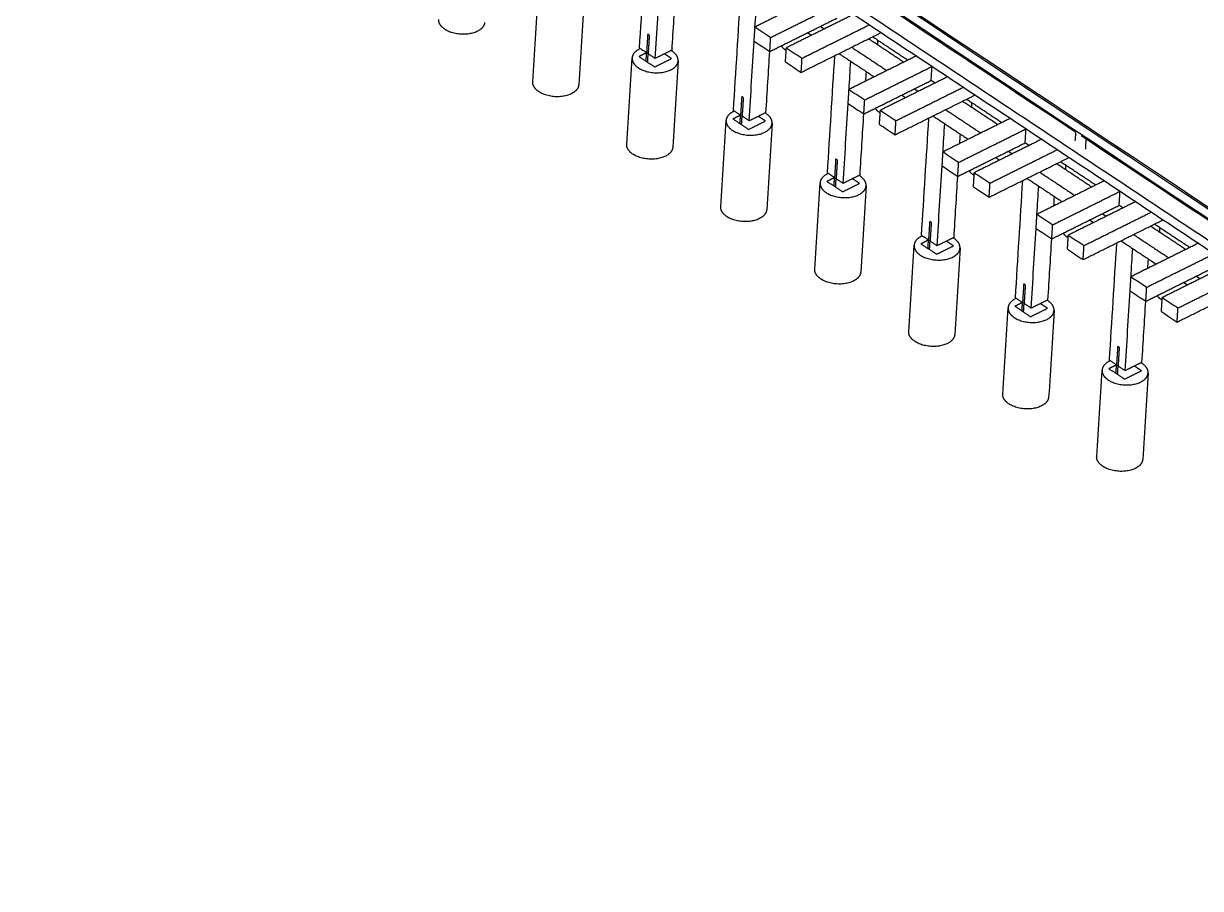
# Model space of a CAD drawing. Header units: centimetres. Extents: x 7653 to 15270, y 5751 to 14937.
# Drawn here: x 11967 to 13318, y 11639 to 12631 of the extents above; entities that cross this region are included whole.
import ezdxf

# ---------------------------------------------------------------- set-up
doc = ezdxf.new("R2010")
doc.units = ezdxf.units.CM
doc.layers.add('Make2D$Visible$Curves$base', color=7, linetype='Continuous', true_color=0x000000)
doc.layers.add('Make2D$Visible$Curves$estructura', color=7, linetype='Continuous', true_color=0x402a2a)

msp = doc.modelspace()

# ---------------------------------------------------------------- linework, layer by layer
at = {"layer": 'Make2D$Visible$Curves$base'}
for points, degree in [([(11284.5, 13738.3), (12857.5, 12694.1), (14430.5, 11650)], 2), ([(11283.9, 13727.5), (12856.9, 12683.4), (14429.9, 11639.2)], 2), ([(12674, 12602.9), (12676.8, 12647.8), (12679.6, 12692.7), (12682.4, 12737.5)], 3), ([(12691.9, 12591), (12693.9, 12621.5), (12695.8, 12652), (12697.7, 12682.5)], 3), ([(12711.3, 12600.6), (12712.7, 12623.9), (12714.2, 12647.3), (12715.6, 12670.6)], 3), ([(12551.5, 12564.1), (12553.5, 12597.1), (12555.6, 12630.1), (12557.6, 12663.2)], 3), ([(12610.4, 12659.9), (12608.3, 12626.8), (12606.3, 12593.8), (12604.2, 12560.8)], 3), ([(12781.8, 12531.3), (12784.6, 12576.2), (12787.4, 12621.1), (12790.2, 12665.9)], 3), ([(12883.8, 12665.5), (12845.2, 12646.3), (12806.5, 12627.1)], 2), ([(12806.5, 12627.1), (12807.2, 12637.8), (12807.9, 12648.6), (12808.6, 12659.4)], 3), ([(12824.5, 12615.1), (12863.2, 12634.3), (12901.8, 12653.5)], 2), ([(12823.5, 12599), (12862.2, 12618.2), (12900.8, 12637.4)], 2), ([(12919.8, 12641.6), (12881.1, 12622.4), (12842.5, 12603.2)], 2), ([(12860.5, 12591.3), (12899.1, 12610.5), (12937.8, 12629.7)], 2), ([(12683.4, 12619.1), (12682.7, 12608.3), (12682.1, 12597.6)], 2), ([(12685.2, 12617.9), (12684.6, 12618.3), (12684, 12618.7), (12683.4, 12619.1)], 3), ([(12685.2, 12617.9), (12684.5, 12607.1), (12683.9, 12596.4)], 2), ([(12805.5, 12610.9), (12806, 12619), (12806.5, 12627.1)], 2), ([(12806.5, 12627.1), (12812.5, 12623.1), (12818.5, 12619.1), (12824.5, 12615.1)], 3), ([(12823.5, 12599), (12824, 12607.1), (12824.5, 12615.1)], 2), ([(12859.5, 12575.1), (12905.4, 12597.9), (12951.2, 12620.7)], 2), ([(12867, 12620.6), (12869.2, 12619.1), (12871.5, 12617.6)], 2), ([(12881.5, 12627.8), (12883.7, 12626.3), (12886, 12624.8)], 2), ([(12941.6, 12615.9), (12961.8, 12602.5), (12982, 12589.1)], 2), ([(12691.9, 12591), (12683, 12597), (12674, 12602.9)], 2), ([(12799.8, 12519.4), (12801.7, 12549.9), (12803.6, 12580.4), (12805.5, 12610.9)], 3), ([(12805.5, 12610.9), (12811.5, 12606.9), (12817.5, 12603), (12823.5, 12599)], 3), ([(12841.5, 12587), (12842, 12595.1), (12842.5, 12603.2)], 2), ([(12842.5, 12603.2), (12848.5, 12599.2), (12854.5, 12595.2), (12860.5, 12591.3)], 3), ([(12917.4, 12603.9), (12937.7, 12590.5), (12957.9, 12577.1)], 2), ([(12977.2, 12586.7), (12957, 12600.1), (12936.8, 12613.5)], 2), ([(12947.3, 12606.5), (12947.4, 12608.3), (12947.5, 12610.1), (12947.6, 12611.9)], 3), ([(12659.3, 12492.5), (12661.4, 12525.5), (12663.4, 12558.5), (12665.5, 12591.6)], 3), ([(12682.1, 12597.6), (12677.7, 12595.4), (12673.4, 12593.2)], 2), ([(12673.4, 12593.2), (12682.4, 12587.3), (12691.3, 12581.3)], 2), ([(12681.5, 12587.9), (12681.8, 12592.7), (12682.1, 12597.6)], 2), ([(12683.3, 12586.7), (12683.6, 12591.5), (12683.9, 12596.4)], 2), ([(12691.3, 12581.3), (12701, 12586.1), (12710.7, 12590.9)], 2), ([(12711.3, 12600.6), (12701.6, 12595.8), (12691.9, 12591)], 2), ([(12710.7, 12590.9), (12706.6, 12593.6), (12702.6, 12596.3)], 2), ([(12718.3, 12588.3), (12716.2, 12555.2), (12714.1, 12522.2), (12712.1, 12489.2)], 3), ([(12819.1, 12529), (12820.6, 12552.3), (12822, 12575.7), (12823.5, 12599)], 3), ([(12859.5, 12575.1), (12860, 12583.2), (12860.5, 12591.3)], 2), ([(12889.7, 12459.7), (12892.5, 12504.6), (12895.3, 12549.5), (12898.1, 12594.3)], 3), ([(12902.9, 12596.7), (12923.2, 12583.3), (12943.4, 12569.9)], 2), ([(12991.7, 12593.9), (12953, 12574.7), (12914.4, 12555.5)], 2), ([(12914.4, 12555.5), (12915.1, 12566.2), (12915.7, 12577), (12916.4, 12587.8)], 3), ([(12841.5, 12587), (12847.5, 12583.1), (12853.5, 12579.1), (12859.5, 12575.1)], 3), ([(12932.4, 12543.5), (12971, 12562.7), (13009.7, 12581.9)], 2), ([(12933.7, 12565.1), (12933.9, 12568.7), (12934.2, 12572.2), (12934.4, 12575.8)], 3), ([(13008.7, 12565.8), (13009, 12571.2), (13009.3, 12576.6), (13009.7, 12581.9)], 3), ([(12931.4, 12527.4), (12970, 12546.6), (13008.7, 12565.8)], 2), ([(13027.6, 12570), (12989, 12550.8), (12950.4, 12531.6)], 2), ([(13013.2, 12562.8), (13010.9, 12564.3), (13008.7, 12565.8)], 2), ([(12791.3, 12547.5), (12790.6, 12536.7), (12789.9, 12526)], 2), ([(12793.1, 12546.3), (12792.5, 12546.7), (12791.9, 12547.1), (12791.3, 12547.5)], 3), ([(12913.4, 12539.3), (12913.9, 12547.4), (12914.4, 12555.5)], 2), ([(12914.4, 12555.5), (12920.4, 12551.5), (12926.4, 12547.5), (12932.4, 12543.5)], 3), ([(12967.3, 12503.5), (13013.2, 12526.3), (13059.1, 12549.1)], 2), ([(12968.3, 12519.7), (13007, 12538.9), (13045.6, 12558.1)], 2), ([(12974.8, 12549), (12977.1, 12547.5), (12979.3, 12546)], 2), ([(12989.3, 12556.2), (12991.6, 12554.7), (12993.8, 12553.2)], 2), ([(12793.1, 12546.3), (12792.4, 12535.5), (12791.7, 12524.8)], 2), ([(12907.7, 12447.8), (12909.6, 12478.3), (12911.5, 12508.8), (12913.4, 12539.3)], 3), ([(12913.4, 12539.3), (12919.4, 12535.3), (12925.4, 12531.4), (12931.4, 12527.4)], 3), ([(12931.4, 12527.4), (12931.9, 12535.5), (12932.4, 12543.5)], 2), ([(13085.1, 12515.1), (13064.8, 12528.5), (13044.6, 12541.9)], 2), ([(13049.4, 12544.3), (13069.7, 12530.9), (13089.9, 12517.5)], 2), ([(13055.1, 12534.9), (13055.3, 12536.7), (13055.4, 12538.5), (13055.5, 12540.3)], 3), ([(12789.9, 12526), (12785.6, 12523.8), (12781.2, 12521.6)], 2), ([(12781.2, 12521.6), (12790.2, 12515.7), (12799.2, 12509.7)], 2), ([(12799.8, 12519.4), (12790.8, 12525.4), (12781.8, 12531.3)], 2), ([(12789.3, 12516.3), (12789.6, 12521.1), (12789.9, 12526)], 2), ([(12791.1, 12515.1), (12791.4, 12519.9), (12791.7, 12524.8)], 2), ([(12819.1, 12529), (12809.5, 12524.2), (12799.8, 12519.4)], 2), ([(12818.5, 12519.3), (12814.5, 12522), (12810.4, 12524.7)], 2), ([(12927, 12457.4), (12928.5, 12480.7), (12929.9, 12504.1), (12931.4, 12527.4)], 3), ([(12949.3, 12515.4), (12949.9, 12523.5), (12950.4, 12531.6)], 2), ([(12950.4, 12531.6), (12956.3, 12527.6), (12962.3, 12523.6), (12968.3, 12519.7)], 3), ([(12997.6, 12388.1), (13000.4, 12433), (13003.2, 12477.9), (13006, 12522.7)], 3), ([(13010.8, 12525.1), (13031, 12511.7), (13051.2, 12498.3)], 2), ([(13099.6, 12522.3), (13060.9, 12503.1), (13022.3, 12483.9)], 2), ([(13025.3, 12532.3), (13045.5, 12518.9), (13065.7, 12505.5)], 2), ([(12767.2, 12420.9), (12769.2, 12453.9), (12771.3, 12486.9), (12773.4, 12520)], 3), ([(12799.2, 12509.7), (12808.9, 12514.5), (12818.5, 12519.3)], 2), ([(12826.1, 12516.7), (12824.1, 12483.6), (12822, 12450.6), (12819.9, 12417.6)], 3), ([(12949.3, 12515.4), (12955.3, 12511.5), (12961.3, 12507.5), (12967.3, 12503.5)], 3), ([(12967.3, 12503.5), (12967.8, 12511.6), (12968.3, 12519.7)], 2), ([(13022.3, 12483.9), (13022.9, 12494.6), (13023.6, 12505.4), (13024.3, 12516.2)], 3), ([(13040.2, 12471.9), (13078.9, 12491.1), (13117.5, 12510.3)], 2), ([(13116.5, 12494.2), (13116.9, 12499.6), (13117.2, 12505), (13117.5, 12510.3)], 3), ([(13039.2, 12455.8), (13077.9, 12475), (13116.5, 12494.2)], 2), ([(13041.6, 12493.5), (13041.8, 12497.1), (13042, 12500.6), (13042.3, 12504.2)], 3), ([(13135.5, 12498.4), (13096.9, 12479.2), (13058.2, 12460)], 2), ([(13121, 12491.2), (13118.8, 12492.7), (13116.5, 12494.2)], 2), ([(13021.3, 12467.7), (13021.8, 12475.8), (13022.3, 12483.9)], 2), ([(13022.3, 12483.9), (13028.3, 12479.9), (13034.2, 12475.9), (13040.2, 12471.9)], 3), ([(13076.2, 12448.1), (13114.8, 12467.3), (13153.5, 12486.5)], 2), ([(13097.2, 12484.6), (13099.4, 12483.1), (13101.7, 12481.6)], 2), ([(12899.1, 12475.9), (12898.5, 12465.1), (12897.8, 12454.4)], 2), ([(12900.9, 12474.7), (12900.3, 12475.1), (12899.7, 12475.5), (12899.1, 12475.9)], 3), ([(12900.9, 12474.7), (12900.3, 12463.9), (12899.6, 12453.2)], 2), ([(13015.5, 12376.2), (13017.4, 12406.7), (13019.3, 12437.2), (13021.3, 12467.7)], 3), ([(13021.3, 12467.7), (13027.2, 12463.7), (13033.2, 12459.8), (13039.2, 12455.8)], 3), ([(13039.2, 12455.8), (13039.7, 12463.9), (13040.2, 12471.9)], 2), ([(13075.2, 12431.9), (13121.1, 12454.7), (13167, 12477.5)], 2), ([(13082.7, 12477.4), (13085, 12475.9), (13087.2, 12474.4)], 2), ([(13192.9, 12443.5), (13172.7, 12456.9), (13152.5, 12470.3)], 2), ([(13157.3, 12472.7), (13177.5, 12459.3), (13197.8, 12445.9)], 2), ([(13163, 12463.3), (13163.1, 12465.1), (13163.2, 12466.9), (13163.3, 12468.7)], 3), ([(12897.8, 12454.4), (12893.4, 12452.2), (12889.1, 12450)], 2), ([(12907.7, 12447.8), (12898.7, 12453.8), (12889.7, 12459.7)], 2), ([(12897.2, 12444.7), (12897.5, 12449.5), (12897.8, 12454.4)], 2), ([(12899, 12443.5), (12899.3, 12448.3), (12899.6, 12453.2)], 2), ([(12927, 12457.4), (12917.3, 12452.6), (12907.7, 12447.8)], 2), ([(12926.4, 12447.7), (12922.3, 12450.4), (12918.3, 12453.1)], 2), ([(13034.9, 12385.8), (13036.3, 12409.1), (13037.8, 12432.5), (13039.2, 12455.8)], 3), ([(13057.2, 12443.9), (13057.7, 12451.9), (13058.2, 12460)], 2), ([(13058.2, 12460), (13064.2, 12456), (13070.2, 12452), (13076.2, 12448.1)], 3), ([(13118.7, 12453.5), (13138.9, 12440.1), (13159.1, 12426.7)], 2), ([(13133.2, 12460.7), (13153.4, 12447.3), (13173.6, 12433.9)], 2), ([(12875, 12349.3), (12877.1, 12382.3), (12879.2, 12415.3), (12881.2, 12448.4)], 3), ([(12889.1, 12450), (12898.1, 12444.1), (12907.1, 12438.1)], 2), ([(12907.1, 12438.1), (12916.7, 12442.9), (12926.4, 12447.7)], 2), ([(12934, 12445.1), (12931.9, 12412), (12929.9, 12379), (12927.8, 12346)], 3), ([(13057.2, 12443.9), (13063.2, 12439.9), (13069.2, 12435.9), (13075.2, 12431.9)], 3), ([(13075.2, 12431.9), (13075.7, 12440), (13076.2, 12448.1)], 2), ([(13105.4, 12316.5), (13108.2, 12361.4), (13111, 12406.3), (13113.8, 12451.1)], 3), ([(13207.4, 12450.7), (13168.8, 12431.5), (13130.1, 12412.3)], 2), ([(13130.1, 12412.3), (13130.8, 12423), (13131.5, 12433.8), (13132.1, 12444.6)], 3), ([(13148.1, 12400.3), (13186.8, 12419.5), (13225.4, 12438.7)], 2), ([(13149.5, 12421.9), (13149.7, 12425.5), (13149.9, 12429.1), (13150.1, 12432.6)], 3), ([(13243.4, 12426.8), (13204.7, 12407.6), (13166.1, 12388.4)], 2), ([(13224.4, 12422.6), (13224.7, 12428), (13225.1, 12433.4), (13225.4, 12438.7)], 3), ([(13129.1, 12396.1), (13129.6, 12404.2), (13130.1, 12412.3)], 2), ([(13130.1, 12412.3), (13136.1, 12408.3), (13142.1, 12404.3), (13148.1, 12400.3)], 3), ([(13147.1, 12384.2), (13185.7, 12403.4), (13224.4, 12422.6)], 2), ([(13184.1, 12376.5), (13222.7, 12395.7), (13261.4, 12414.9)], 2), ([(13205.1, 12413), (13207.3, 12411.5), (13209.6, 12410)], 2), ([(13228.9, 12419.6), (13226.6, 12421.1), (13224.4, 12422.6)], 2), ([(13007, 12404.3), (13006.3, 12393.5), (13005.6, 12382.8)], 2), ([(13008.8, 12403.1), (13008.2, 12403.5), (13007.6, 12403.9), (13007, 12404.3)], 3), ([(13008.8, 12403.1), (13008.1, 12392.3), (13007.4, 12381.6)], 2), ([(13147.1, 12384.2), (13147.6, 12392.3), (13148.1, 12400.3)], 2), ([(13183, 12360.3), (13228.9, 12383.1), (13274.8, 12405.9)], 2), ([(13190.6, 12405.8), (13192.8, 12404.3), (13195.1, 12402.8)], 2), ([(13300.8, 12371.9), (13280.6, 12385.3), (13260.3, 12398.7)], 2), ([(13265.2, 12401.1), (13285.4, 12387.7), (13305.6, 12374.3)], 2), ([(13015.5, 12376.2), (13006.5, 12382.2), (12997.6, 12388.1)], 2), ([(13034.9, 12385.8), (13025.2, 12381), (13015.5, 12376.2)], 2), ([(13123.4, 12304.6), (13125.3, 12335.1), (13127.2, 12365.6), (13129.1, 12396.1)], 3), ([(13129.1, 12396.1), (13135.1, 12392.1), (13141.1, 12388.2), (13147.1, 12384.2)], 3), ([(13165.1, 12372.3), (13165.6, 12380.3), (13166.1, 12388.4)], 2), ([(13166.1, 12388.4), (13172.1, 12384.4), (13178.1, 12380.4), (13184.1, 12376.5)], 3), ([(13241, 12389.1), (13261.2, 12375.7), (13281.5, 12362.3)], 2), ([(13270.9, 12391.7), (13271, 12393.5), (13271.1, 12395.3), (13271.2, 12397.1)], 3), ([(12982.9, 12277.7), (12985, 12310.7), (12987, 12343.7), (12989.1, 12376.8)], 3), ([(13005.6, 12382.8), (13001.3, 12380.6), (12997, 12378.4)], 2), ([(12997, 12378.4), (13005.9, 12372.5), (13014.9, 12366.5)], 2), ([(13005, 12373.1), (13005.3, 12377.9), (13005.6, 12382.8)], 2), ([(13006.8, 12371.9), (13007.1, 12376.7), (13007.4, 12381.6)], 2), ([(13014.9, 12366.5), (13024.6, 12371.3), (13034.3, 12376.1)], 2), ([(13034.3, 12376.1), (13030.2, 12378.8), (13026.2, 12381.5)], 2), ([(13041.8, 12373.5), (13039.8, 12340.4), (13037.7, 12307.4), (13035.7, 12274.4)], 3), ([(13142.7, 12314.2), (13144.2, 12337.5), (13145.6, 12360.9), (13147.1, 12384.2)], 3), ([(13165.1, 12372.3), (13171.1, 12368.3), (13177.1, 12364.3), (13183, 12360.3)], 3), ([(13183, 12360.3), (13183.6, 12368.4), (13184.1, 12376.5)], 2), ([(13213.3, 12244.9), (13216.1, 12289.8), (13218.9, 12334.7), (13221.7, 12379.5)], 3), ([(13226.5, 12381.9), (13246.7, 12368.5), (13267, 12355.1)], 2), ([(13315.3, 12379.1), (13276.6, 12359.9), (13238, 12340.7)], 2), ([(13238, 12340.7), (13238.7, 12351.4), (13239.3, 12362.2), (13240, 12373)], 3), ([(13256, 12328.7), (13294.6, 12347.9), (13333.3, 12367.1)], 2), ([(13257.3, 12350.3), (13257.5, 12353.9), (13257.8, 12357.5), (13258, 12361)], 3), ([(13255, 12312.6), (13293.6, 12331.8), (13332.2, 12351)], 2), ([(13351.2, 12355.2), (13312.6, 12336), (13273.9, 12316.8)], 2), ([(13114.9, 12332.7), (13114.2, 12321.9), (13113.5, 12311.2)], 2), ([(13116.7, 12331.5), (13116.1, 12331.9), (13115.5, 12332.3), (13114.9, 12332.7)], 3), ([(13116.7, 12331.5), (13116, 12320.7), (13115.3, 12310)], 2), ([(13237, 12324.5), (13237.5, 12332.6), (13238, 12340.7)], 2), ([(13238, 12340.7), (13244, 12336.7), (13250, 12332.7), (13256, 12328.7)], 3), ([(13290.9, 12288.7), (13336.8, 12311.5), (13382.7, 12334.3)], 2), ([(13291.9, 12304.9), (13330.6, 12324.1), (13369.2, 12343.3)], 2), ([(13298.4, 12334.2), (13300.7, 12332.7), (13302.9, 12331.2)], 2), ([(13312.9, 12341.4), (13315.2, 12339.9), (13317.4, 12338.4)], 2), ([(13231.3, 12233), (13233.2, 12263.5), (13235.1, 12294), (13237, 12324.5)], 3), ([(13237, 12324.5), (13243, 12320.5), (13249, 12316.6), (13255, 12312.6)], 3), ([(13255, 12312.6), (13255.5, 12320.7), (13256, 12328.7)], 2), ([(13090.8, 12206.1), (13092.8, 12239.1), (13094.9, 12272.1), (13097, 12305.2)], 3), ([(13113.5, 12311.2), (13109.2, 12309), (13104.8, 12306.8)], 2), ([(13104.8, 12306.8), (13113.8, 12300.9), (13122.8, 12294.9)], 2), ([(13123.4, 12304.6), (13114.4, 12310.6), (13105.4, 12316.5)], 2), ([(13112.9, 12301.5), (13113.2, 12306.3), (13113.5, 12311.2)], 2), ([(13114.7, 12300.3), (13115, 12305.1), (13115.3, 12310)], 2), ([(13122.8, 12294.9), (13132.5, 12299.7), (13142.1, 12304.5)], 2), ([(13142.7, 12314.2), (13133.1, 12309.4), (13123.4, 12304.6)], 2), ([(13142.1, 12304.5), (13138.1, 12307.2), (13134, 12309.9)], 2), ([(13250.6, 12242.6), (13252, 12265.9), (13253.5, 12289.3), (13255, 12312.6)], 3), ([(13272.9, 12300.7), (13273.4, 12308.7), (13273.9, 12316.8)], 2), ([(13273.9, 12316.8), (13279.9, 12312.8), (13285.9, 12308.9), (13291.9, 12304.9)], 3), ([(13290.9, 12288.7), (13291.4, 12296.8), (13291.9, 12304.9)], 2), ([(13149.7, 12301.9), (13147.6, 12268.8), (13145.6, 12235.8), (13143.5, 12202.8)], 3), ([(13272.9, 12300.7), (13278.9, 12296.7), (13284.9, 12292.7), (13290.9, 12288.7)], 3), ([(13222.7, 12261.1), (13222, 12250.3), (13221.4, 12239.6)], 2), ([(13224.5, 12259.9), (13223.9, 12260.3), (13223.3, 12260.7), (13222.7, 12261.1)], 3), ([(13224.5, 12259.9), (13223.8, 12249.1), (13223.2, 12238.4)], 2), ([(13221.4, 12239.6), (13217, 12237.4), (13212.7, 12235.2)], 2), ([(13231.3, 12233), (13222.3, 12239), (13213.3, 12244.9)], 2), ([(13220.8, 12229.9), (13221.1, 12234.7), (13221.4, 12239.6)], 2), ([(13222.6, 12228.7), (13222.9, 12233.5), (13223.2, 12238.4)], 2), ([(13250.6, 12242.6), (13240.9, 12237.8), (13231.3, 12233)], 2), ([(13250, 12232.9), (13245.9, 12235.6), (13241.9, 12238.3)], 2), ([(13198.6, 12134.5), (13200.7, 12167.5), (13202.8, 12200.5), (13204.8, 12233.6)], 3), ([(13212.7, 12235.2), (13221.7, 12229.3), (13230.7, 12223.3)], 2), ([(13230.7, 12223.3), (13240.3, 12228.1), (13250, 12232.9)], 2), ([(13257.6, 12230.3), (13255.5, 12197.3), (13253.4, 12164.2), (13251.4, 12131.2)], 3)]:
    msp.add_open_spline(points, degree=degree, dxfattribs=at)
for points, weights, knots in [([(12496.3, 12632.4), (12495.9, 12626.1), (12487.9, 12622.1), (12468.6, 12612.5), (12450.6, 12624.4), (12443.2, 12629.4), (12443.6, 12635.7)], [0.853553390593, 0.853553390593, 1, 0.707106781187, 1, 0.853581893434, 0.853553396141], [-1, -1, -1, -0.8, -0.8, -0.4, -0.4, -0.2000389, -0.2000389, -0.2000389]), ([(12665.5, 12591.6), (12665.1, 12585.3), (12672.6, 12580.3), (12690.5, 12568.4), (12709.9, 12578), (12717.9, 12582), (12718.3, 12588.3)], [0.853553390593, 0.853553390593, 1, 0.707106781187, 1, 0.853553390593, 0.853553390593], [0.2, 0.2, 0.2, 0.4, 0.4, 0.8, 0.8, 1, 1, 1]), ([(12718.3, 12588.3), (12718.6, 12594.6), (12711.2, 12599.5), (12710.8, 12599.8), (12710.3, 12600.1)], [0.853553390593, 0.853553390593, 1, 0.989744446938, 0.980207083044], [1, 1, 1, 1.2, 1.2, 1.2140059, 1.2140059, 1.2140059]), ([(12604.2, 12560.8), (12603.8, 12554.5), (12595.8, 12550.5), (12576.5, 12540.9), (12558.5, 12552.8), (12551.1, 12557.8), (12551.5, 12564.1)], [0.853553390593, 0.853553390593, 1, 0.707106781187, 1, 0.853581893434, 0.853553396141], [-1, -1, -1, -0.8, -0.8, -0.4, -0.4, -0.2000389, -0.2000389, -0.2000389]), ([(12826.1, 12516.7), (12826.5, 12523), (12819.1, 12527.9), (12818.6, 12528.2), (12818.1, 12528.5)], [0.853553390593, 0.853553390593, 1, 0.989744446938, 0.980207083044], [1, 1, 1, 1.2, 1.2, 1.2140059, 1.2140059, 1.2140059]), ([(12773.4, 12520), (12773, 12513.7), (12780.4, 12508.7), (12798.4, 12496.8), (12817.7, 12506.4), (12825.7, 12510.4), (12826.1, 12516.7)], [0.853553390593, 0.853553390593, 1, 0.707106781187, 1, 0.853553390593, 0.853553390593], [0.2, 0.2, 0.2, 0.4, 0.4, 0.8, 0.8, 1, 1, 1]), ([(12712.1, 12489.2), (12711.7, 12482.9), (12703.7, 12478.9), (12684.3, 12469.3), (12666.4, 12481.2), (12658.9, 12486.2), (12659.3, 12492.5)], [0.853553390593, 0.853553390593, 1, 0.707106781187, 1, 0.853581893433, 0.853553396141], [-1, -1, -1, -0.8, -0.8, -0.4, -0.4, -0.2000389, -0.2000389, -0.2000389]), ([(12934, 12445.1), (12934.4, 12451.4), (12926.9, 12456.3), (12926.5, 12456.6), (12926, 12456.9)], [0.853553390593, 0.853553390593, 1, 0.989744446938, 0.980207083044], [1, 1, 1, 1.2, 1.2, 1.2140059, 1.2140059, 1.2140059]), ([(12881.2, 12448.4), (12880.8, 12442.1), (12888.3, 12437.1), (12906.3, 12425.2), (12925.6, 12434.8), (12933.6, 12438.8), (12934, 12445.1)], [0.853553390593, 0.853553390593, 1, 0.707106781187, 1, 0.853553390593, 0.853553390593], [0.2, 0.2, 0.2, 0.4, 0.4, 0.8, 0.8, 1, 1, 1]), ([(12819.9, 12417.6), (12819.5, 12411.3), (12811.5, 12407.3), (12792.2, 12397.7), (12774.2, 12409.6), (12766.8, 12414.6), (12767.2, 12420.9)], [0.853553390593, 0.853553390593, 1, 0.707106781187, 1, 0.853581893433, 0.853553396141], [-1, -1, -1, -0.8, -0.8, -0.4, -0.4, -0.2000389, -0.2000389, -0.2000389]), ([(13041.8, 12373.5), (13042.2, 12379.8), (13034.8, 12384.7), (13034.3, 12385), (13033.9, 12385.3)], [0.853553390593, 0.853553390593, 1, 0.989755744768, 0.980228097217], [1, 1, 1, 1.2, 1.2, 1.2139904, 1.2139904, 1.2139904]), ([(12989.1, 12376.8), (12988.7, 12370.5), (12996.1, 12365.5), (13014.1, 12353.6), (13033.4, 12363.2), (13041.4, 12367.2), (13041.8, 12373.5)], [0.853553390593, 0.853553390593, 1, 0.707106781187, 1, 0.853553390593, 0.853553390593], [0.2, 0.2, 0.2, 0.4, 0.4, 0.8, 0.8, 1, 1, 1]), ([(12927.8, 12346), (12927.4, 12339.7), (12919.4, 12335.7), (12900.1, 12326.1), (12882.1, 12338.1), (12874.6, 12343), (12875, 12349.3)], [0.853553390593, 0.853553390593, 1, 0.707106781187, 1, 0.853581893433, 0.853553396141], [-1, -1, -1, -0.8, -0.8, -0.4, -0.4, -0.2000389, -0.2000389, -0.2000389]), ([(13273.7, 12313.6), (13273.7, 12313.6), (13273.7, 12313.6), (13270, 12316.1), (13268.2, 12319.2)], [0.999989592145, 0.99999479598, 1, 0.920427730249, 0.884091327405], [-0.4000071, -0.4000071, -0.4000071, -0.4, -0.4, -0.2913293, -0.2913293, -0.2913293]), ([(13097, 12305.2), (13096.6, 12298.9), (13104, 12293.9), (13122, 12282), (13141.3, 12291.6), (13149.3, 12295.6), (13149.7, 12301.9)], [0.853553390593, 0.853553390593, 1, 0.707106781187, 1, 0.853553390593, 0.853553390593], [0.2, 0.2, 0.2, 0.4, 0.4, 0.8, 0.8, 1, 1, 1]), ([(13149.7, 12301.9), (13150.1, 12308.2), (13142.7, 12313.1), (13142.2, 12313.4), (13141.7, 12313.7)], [0.853553390593, 0.853553390593, 1, 0.98975378295, 0.980224448075], [1, 1, 1, 1.2, 1.2, 1.2139931, 1.2139931, 1.2139931]), ([(13035.7, 12274.4), (13035.3, 12268.1), (13027.3, 12264.1), (13007.9, 12254.5), (12990, 12266.5), (12982.5, 12271.4), (12982.9, 12277.7)], [0.853553390593, 0.853553390593, 1, 0.707106781187, 1, 0.853581893434, 0.853553396141], [-1, -1, -1, -0.8, -0.8, -0.4, -0.4, -0.2000389, -0.2000389, -0.2000389]), ([(13257.6, 12230.3), (13258, 12236.6), (13250.5, 12241.5), (13250.1, 12241.8), (13249.6, 12242.1)], [0.853553390593, 0.853553390593, 1, 0.989744446938, 0.980207083044], [1, 1, 1, 1.2, 1.2, 1.2140059, 1.2140059, 1.2140059]), ([(13204.8, 12233.6), (13204.4, 12227.3), (13211.9, 12222.3), (13229.8, 12210.4), (13249.2, 12220), (13257.2, 12224), (13257.6, 12230.3)], [0.853553390593, 0.853553390593, 1, 0.707106781187, 1, 0.853553390593, 0.853553390593], [0.2, 0.2, 0.2, 0.4, 0.4, 0.8, 0.8, 1, 1, 1]), ([(13143.5, 12202.8), (13143.1, 12196.5), (13135.1, 12192.5), (13115.8, 12182.9), (13097.8, 12194.9), (13090.4, 12199.8), (13090.8, 12206.1)], [0.853553390593, 0.853553390593, 1, 0.707106781187, 1, 0.853581893434, 0.853553396141], [-1, -1, -1, -0.8, -0.8, -0.4, -0.4, -0.2000389, -0.2000389, -0.2000389]), ([(13251.4, 12131.2), (13251, 12124.9), (13243, 12120.9), (13223.7, 12111.3), (13205.7, 12123.3), (13198.2, 12128.2), (13198.6, 12134.5)], [0.853553390593, 0.853553390593, 1, 0.707106781187, 1, 0.853581893433, 0.853553396141], [-1, -1, -1, -0.8, -0.8, -0.4, -0.4, -0.2000389, -0.2000389, -0.2000389])]:
    msp.add_rational_spline(points, weights, degree=2, knots=knots, dxfattribs=at)
for points, weights in [([(12673.9, 12601.8), (12665.9, 12597.9), (12665.5, 12591.6)], [1, 0.853553390593, 0.853553390593]), ([(12674.9, 12602.3), (12674.4, 12602.1), (12673.9, 12601.8)], [0.980175656166, 0.989727549186, 1]), ([(12842.3, 12600), (12838.5, 12602.5), (12836.7, 12605.5)], [1, 0.920427730249, 0.884091327405]), ([(12950.2, 12528.4), (12946.4, 12530.9), (12944.6, 12533.9)], [1, 0.920427730249, 0.884091327405]), ([(12781.8, 12530.2), (12773.8, 12526.3), (12773.4, 12520)], [1, 0.853553390593, 0.853553390593]), ([(12782.8, 12530.7), (12782.3, 12530.5), (12781.8, 12530.2)], [0.980160706714, 0.989719510358, 1]), ([(12889.6, 12458.6), (12881.6, 12454.7), (12881.2, 12448.4)], [1, 0.853553390593, 0.853553390593]), ([(12890.6, 12459.1), (12890.1, 12458.9), (12889.6, 12458.6)], [0.980139833141, 0.989708285136, 1]), ([(13058, 12456.8), (13054.3, 12459.3), (13052.4, 12462.3)], [1, 0.920427730249, 0.884091327405]), ([(12997.5, 12387), (12989.5, 12383.1), (12989.1, 12376.8)], [1, 0.853553390593, 0.853553390593]), ([(12998.5, 12387.5), (12998, 12387.3), (12997.5, 12387)], [0.980134111096, 0.989705207819, 1]), ([(13165.9, 12385.2), (13162.1, 12387.7), (13160.3, 12390.7)], [1, 0.920427730249, 0.884091327405]), ([(13105.4, 12315.5), (13097.3, 12311.5), (13097, 12305.2)], [1, 0.853553390593, 0.853553390593]), ([(13106.3, 12315.9), (13105.8, 12315.7), (13105.4, 12315.5)], [0.980136037444, 0.989706243817, 1]), ([(13213.2, 12243.9), (13205.2, 12239.9), (13204.8, 12233.6)], [1, 0.853553390593, 0.853553390593]), ([(13214.2, 12244.3), (13213.7, 12244.1), (13213.2, 12243.9)], [0.980157035019, 0.989717535891, 1])]:
    msp.add_rational_spline(points, weights, degree=2, dxfattribs=at)
at = {"layer": 'Make2D$Visible$Curves$estructura'}
for points in [[(11976.4, 13317), (12385.6, 13045.4), (12993.7, 12641.7), (13474.2, 12322.8)], [(11967.1, 13309.9), (12515.3, 12946), (13429, 12339.5), (13905.9, 12022.9)], [(11976.8, 13314.7), (12526.1, 12950), (13435.7, 12346.2), (13911.8, 12030.2)], [(13174.7, 12506.2), (13074, 12573), (12971, 12641.4), (12867.9, 12709.8)], [(13487.5, 12298.6), (13389.9, 12363.4), (13286.6, 12431.9), (13180.7, 12502.2)]]:
    msp.add_open_spline(points, degree=3, dxfattribs=at)
for points, knots in [([(13174.1, 12496.7), (13174.2, 12498.7), (13174.3, 12500.7), (13174.5, 12502.7), (13174.5, 12503.9), (13174.6, 12505), (13174.7, 12506.2)], [19.383632, 19.383632, 19.383632, 19.383632, 26.756855, 26.756855, 26.756855, 30.999932, 30.999932, 30.999932, 30.999932]), ([(13186, 12487), (13186, 12487.1), (13186.1, 12489.7), (13186.4, 12493.4), (13186.6, 12497.1), (13186.7, 12498.2)], [-0.7652628, -0.7652628, -0.7652628, -0.7652628, -0.75, -0.5, -0.3780818, -0.3780818, -0.3780818, -0.3780818])]:
    msp.add_open_spline(points, degree=3, knots=knots, dxfattribs=at)

doc.saveas('drawing.dxf')
